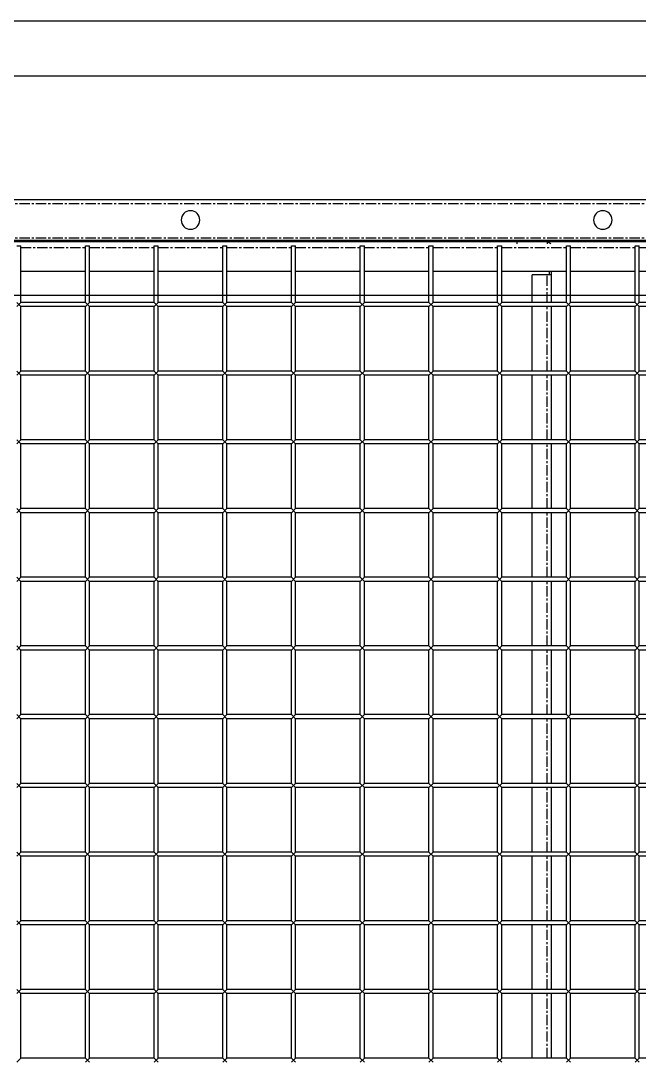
# Model space of a CAD drawing. Header units: millimetres. Extents: x -198529 to 244266, y -64 to 158464.
# Drawn here: x -168032 to -167582, y 109934 to 110690 of the extents above; entities that cross this region are included whole.
import ezdxf

# ---------------------------------------------------------------- set-up
doc = ezdxf.new("R2010")
doc.units = ezdxf.units.MM
doc.linetypes.add('CENTER', pattern=[12, 7.5, -1.5, 1.5, -1.5])
doc.layers.add('0-DCC', color=30, linetype='Continuous')
doc.layers.add('0-DCC-STRUC', color=180, linetype='Continuous')

# ---------------------------------------------------------------- blocks, each defined once
blk = doc.blocks.new('DCC2850x1800(右)')
at = {"color": 0, "linetype": 'Continuous'}
for p, q in [((65614.5, -72678.48), (62966, -72678.48)), ((62966, -72709.38), (65613, -72709.38)), ((63339.5, -72753.48), (63339.5, -72712.38)), ((63342.5, -72712.38), (63339.5, -72712.38)), ((63342.5, -72753.48), (63342.5, -72712.38)), ((63389.5, -72753.48), (63389.5, -72712.38)), ((63392.5, -72712.38), (63389.5, -72712.38)), ((63392.5, -72753.48), (63392.5, -72712.38)), ((63428.5, -72709.38), (63428.5, -72710.88)), ((63439.5, -72753.48), (63439.5, -72712.38)), ((63442.5, -72712.38), (63439.5, -72712.38)), ((63442.5, -72753.48), (63442.5, -72712.38)), ((63489.5, -72753.48), (63489.5, -72712.38)), ((63492.5, -72712.38), (63489.5, -72712.38)), ((63492.5, -72753.48), (63492.5, -72712.38)), ((63539.5, -72753.48), (63539.5, -72712.38)), ((63542.5, -72712.38), (63539.5, -72712.38)), ((63542.5, -72753.48), (63542.5, -72712.38)), ((63589.5, -72753.48), (63589.5, -72712.38)), ((63592.5, -72712.38), (63589.5, -72712.38)), ((63592.5, -72753.48), (63592.5, -72712.38)), ((63639.5, -72753.48), (63639.5, -72712.38)), ((63642.5, -72712.38), (63639.5, -72712.38)), ((63642.5, -72753.48), (63642.5, -72712.38)), ((63689.5, -72753.48), (63689.5, -72712.38)), ((63692.5, -72712.38), (63689.5, -72712.38)), ((63692.5, -72753.48), (63692.5, -72712.38)), ((63739.5, -72753.48), (63739.5, -72712.38)), ((63742.5, -72712.38), (63739.5, -72712.38)), ((63742.5, -72753.48), (63742.5, -72712.38)), ((63789.5, -72753.48), (63789.5, -72712.38)), ((63792.5, -72712.38), (63789.5, -72712.38)), ((63292.5, -72730.88), (63339.5, -72730.88)), ((63342.5, -72730.88), (63389.5, -72730.88)), ((63392.5, -72730.88), (63439.5, -72730.88)), ((63403.5, -72730.88), (63403.5, -72753.48)), ((63403.5, -72733.38), (63417.5, -72733.38)), ((63405, -72730.88), (63405, -72733.38)), ((63417.5, -72753.48), (63417.5, -72733.38)), ((63442.5, -72730.88), (63489.5, -72730.88)), ((63492.5, -72730.88), (63539.5, -72730.88)), ((63542.5, -72730.88), (63589.5, -72730.88)), ((63592.5, -72730.88), (63639.5, -72730.88)), ((63642.5, -72730.88), (63689.5, -72730.88)), ((63692.5, -72730.88), (63739.5, -72730.88)), ((63742.5, -72730.88), (63789.5, -72730.88)), ((63292.5, -72753.48), (63339.5, -72753.48)), ((63292.5, -72756.48), (63339.5, -72756.48)), ((63342.5, -72756.48), (63339.5, -72753.48)), ((63342.5, -72753.48), (63339.5, -72756.48)), ((63339.5, -72803.48), (63339.5, -72756.48)), ((63342.5, -72753.48), (63389.5, -72753.48)), ((63342.5, -72756.48), (63389.5, -72756.48)), ((63342.5, -72803.48), (63342.5, -72756.48)), ((63392.5, -72756.48), (63389.5, -72753.48)), ((63392.5, -72753.48), (63389.5, -72756.48)), ((63389.5, -72803.48), (63389.5, -72756.48)), ((63392.5, -72753.48), (63439.5, -72753.48)), ((63392.5, -72756.48), (63439.5, -72756.48)), ((63392.5, -72803.48), (63392.5, -72756.48)), ((63403.5, -72756.48), (63403.5, -72803.48)), ((63417.5, -72803.48), (63417.5, -72756.48)), ((63442.5, -72756.48), (63439.5, -72753.48)), ((63442.5, -72753.48), (63439.5, -72756.48)), ((63439.5, -72803.48), (63439.5, -72756.48)), ((63442.5, -72753.48), (63489.5, -72753.48)), ((63442.5, -72756.48), (63489.5, -72756.48)), ((63442.5, -72803.48), (63442.5, -72756.48)), ((63492.5, -72756.48), (63489.5, -72753.48)), ((63492.5, -72753.48), (63489.5, -72756.48)), ((63489.5, -72803.48), (63489.5, -72756.48)), ((63492.5, -72753.48), (63539.5, -72753.48)), ((63492.5, -72756.48), (63539.5, -72756.48)), ((63492.5, -72803.48), (63492.5, -72756.48)), ((63542.5, -72756.48), (63539.5, -72753.48)), ((63542.5, -72753.48), (63539.5, -72756.48)), ((63539.5, -72803.48), (63539.5, -72756.48)), ((63542.5, -72753.48), (63589.5, -72753.48)), ((63542.5, -72756.48), (63589.5, -72756.48)), ((63542.5, -72803.48), (63542.5, -72756.48)), ((63592.5, -72756.48), (63589.5, -72753.48)), ((63592.5, -72753.48), (63589.5, -72756.48)), ((63589.5, -72803.48), (63589.5, -72756.48)), ((63592.5, -72753.48), (63639.5, -72753.48)), ((63592.5, -72756.48), (63639.5, -72756.48)), ((63592.5, -72803.48), (63592.5, -72756.48)), ((63642.5, -72756.48), (63639.5, -72753.48)), ((63642.5, -72753.48), (63639.5, -72756.48)), ((63639.5, -72803.48), (63639.5, -72756.48)), ((63642.5, -72753.48), (63689.5, -72753.48)), ((63642.5, -72756.48), (63689.5, -72756.48)), ((63642.5, -72803.48), (63642.5, -72756.48)), ((63692.5, -72756.48), (63689.5, -72753.48)), ((63692.5, -72753.48), (63689.5, -72756.48)), ((63689.5, -72803.48), (63689.5, -72756.48)), ((63692.5, -72753.48), (63739.5, -72753.48)), ((63692.5, -72756.48), (63739.5, -72756.48)), ((63692.5, -72803.48), (63692.5, -72756.48)), ((63742.5, -72756.48), (63739.5, -72753.48)), ((63742.5, -72753.48), (63739.5, -72756.48)), ((63739.5, -72803.48), (63739.5, -72756.48)), ((63742.5, -72753.48), (63789.5, -72753.48)), ((63742.5, -72756.48), (63789.5, -72756.48)), ((63742.5, -72803.48), (63742.5, -72756.48)), ((63792.5, -72756.48), (63789.5, -72753.48)), ((63792.5, -72753.48), (63789.5, -72756.48)), ((63789.5, -72803.48), (63789.5, -72756.48)), ((63292.5, -72803.48), (63339.5, -72803.48)), ((63342.5, -72806.48), (63339.5, -72803.48)), ((63342.5, -72803.48), (63339.5, -72806.48)), ((63342.5, -72803.48), (63389.5, -72803.48)), ((63392.5, -72806.48), (63389.5, -72803.48)), ((63392.5, -72803.48), (63389.5, -72806.48)), ((63392.5, -72803.48), (63439.5, -72803.48)), ((63442.5, -72806.48), (63439.5, -72803.48)), ((63442.5, -72803.48), (63439.5, -72806.48)), ((63442.5, -72803.48), (63489.5, -72803.48)), ((63492.5, -72806.48), (63489.5, -72803.48)), ((63492.5, -72803.48), (63489.5, -72806.48)), ((63492.5, -72803.48), (63539.5, -72803.48)), ((63542.5, -72806.48), (63539.5, -72803.48)), ((63542.5, -72803.48), (63539.5, -72806.48)), ((63542.5, -72803.48), (63589.5, -72803.48)), ((63592.5, -72806.48), (63589.5, -72803.48)), ((63592.5, -72803.48), (63589.5, -72806.48)), ((63592.5, -72803.48), (63639.5, -72803.48)), ((63642.5, -72806.48), (63639.5, -72803.48)), ((63642.5, -72803.48), (63639.5, -72806.48)), ((63642.5, -72803.48), (63689.5, -72803.48)), ((63692.5, -72806.48), (63689.5, -72803.48)), ((63692.5, -72803.48), (63689.5, -72806.48)), ((63692.5, -72803.48), (63739.5, -72803.48)), ((63742.5, -72806.48), (63739.5, -72803.48)), ((63742.5, -72803.48), (63739.5, -72806.48)), ((63742.5, -72803.48), (63789.5, -72803.48)), ((63792.5, -72806.48), (63789.5, -72803.48)), ((63792.5, -72803.48), (63789.5, -72806.48)), ((63292.5, -72806.48), (63339.5, -72806.48)), ((63339.5, -72853.48), (63339.5, -72806.48)), ((63342.5, -72853.48), (63342.5, -72806.48)), ((63342.5, -72806.48), (63389.5, -72806.48)), ((63389.5, -72853.48), (63389.5, -72806.48)), ((63392.5, -72853.48), (63392.5, -72806.48)), ((63392.5, -72806.48), (63439.5, -72806.48)), ((63403.5, -72806.48), (63403.5, -72853.48)), ((63417.5, -72853.48), (63417.5, -72806.48)), ((63439.5, -72853.48), (63439.5, -72806.48)), ((63442.5, -72853.48), (63442.5, -72806.48)), ((63442.5, -72806.48), (63489.5, -72806.48)), ((63489.5, -72853.48), (63489.5, -72806.48)), ((63492.5, -72853.48), (63492.5, -72806.48)), ((63492.5, -72806.48), (63539.5, -72806.48)), ((63539.5, -72853.48), (63539.5, -72806.48)), ((63542.5, -72853.48), (63542.5, -72806.48)), ((63542.5, -72806.48), (63589.5, -72806.48)), ((63589.5, -72853.48), (63589.5, -72806.48)), ((63592.5, -72853.48), (63592.5, -72806.48)), ((63592.5, -72806.48), (63639.5, -72806.48)), ((63639.5, -72853.48), (63639.5, -72806.48)), ((63642.5, -72853.48), (63642.5, -72806.48)), ((63642.5, -72806.48), (63689.5, -72806.48)), ((63689.5, -72853.48), (63689.5, -72806.48)), ((63692.5, -72853.48), (63692.5, -72806.48)), ((63692.5, -72806.48), (63739.5, -72806.48)), ((63739.5, -72853.48), (63739.5, -72806.48)), ((63742.5, -72853.48), (63742.5, -72806.48)), ((63742.5, -72806.48), (63789.5, -72806.48)), ((63789.5, -72853.48), (63789.5, -72806.48)), ((63292.5, -72853.48), (63339.5, -72853.48)), ((63292.5, -72856.48), (63339.5, -72856.48)), ((63342.5, -72856.48), (63339.5, -72853.48)), ((63342.5, -72853.48), (63339.5, -72856.48)), ((63339.5, -72903.48), (63339.5, -72856.48)), ((63342.5, -72853.48), (63389.5, -72853.48)), ((63342.5, -72856.48), (63389.5, -72856.48)), ((63342.5, -72903.48), (63342.5, -72856.48)), ((63392.5, -72856.48), (63389.5, -72853.48)), ((63392.5, -72853.48), (63389.5, -72856.48)), ((63389.5, -72903.48), (63389.5, -72856.48)), ((63392.5, -72853.48), (63439.5, -72853.48)), ((63392.5, -72856.48), (63439.5, -72856.48)), ((63392.5, -72903.48), (63392.5, -72856.48)), ((63403.5, -72856.48), (63403.5, -72903.48)), ((63417.5, -72903.48), (63417.5, -72856.48)), ((63442.5, -72856.48), (63439.5, -72853.48)), ((63442.5, -72853.48), (63439.5, -72856.48)), ((63439.5, -72903.48), (63439.5, -72856.48)), ((63442.5, -72853.48), (63489.5, -72853.48)), ((63442.5, -72903.48), (63442.5, -72856.48)), ((63442.5, -72856.48), (63489.5, -72856.48)), ((63492.5, -72856.48), (63489.5, -72853.48)), ((63492.5, -72853.48), (63489.5, -72856.48)), ((63489.5, -72903.48), (63489.5, -72856.48)), ((63492.5, -72853.48), (63539.5, -72853.48)), ((63492.5, -72903.48), (63492.5, -72856.48)), ((63492.5, -72856.48), (63539.5, -72856.48)), ((63542.5, -72856.48), (63539.5, -72853.48)), ((63542.5, -72853.48), (63539.5, -72856.48)), ((63539.5, -72903.48), (63539.5, -72856.48)), ((63542.5, -72853.48), (63589.5, -72853.48)), ((63542.5, -72903.48), (63542.5, -72856.48)), ((63542.5, -72856.48), (63589.5, -72856.48)), ((63592.5, -72856.48), (63589.5, -72853.48)), ((63592.5, -72853.48), (63589.5, -72856.48)), ((63589.5, -72903.48), (63589.5, -72856.48)), ((63592.5, -72853.48), (63639.5, -72853.48)), ((63592.5, -72903.48), (63592.5, -72856.48)), ((63592.5, -72856.48), (63639.5, -72856.48)), ((63642.5, -72856.48), (63639.5, -72853.48)), ((63642.5, -72853.48), (63639.5, -72856.48)), ((63639.5, -72903.48), (63639.5, -72856.48)), ((63642.5, -72853.48), (63689.5, -72853.48)), ((63642.5, -72903.48), (63642.5, -72856.48)), ((63642.5, -72856.48), (63689.5, -72856.48)), ((63692.5, -72856.48), (63689.5, -72853.48)), ((63692.5, -72853.48), (63689.5, -72856.48)), ((63689.5, -72903.48), (63689.5, -72856.48)), ((63692.5, -72853.48), (63739.5, -72853.48)), ((63692.5, -72903.48), (63692.5, -72856.48)), ((63692.5, -72856.48), (63739.5, -72856.48)), ((63742.5, -72856.48), (63739.5, -72853.48)), ((63742.5, -72853.48), (63739.5, -72856.48)), ((63739.5, -72903.48), (63739.5, -72856.48)), ((63742.5, -72853.48), (63789.5, -72853.48)), ((63742.5, -72903.48), (63742.5, -72856.48)), ((63742.5, -72856.48), (63789.5, -72856.48)), ((63792.5, -72856.48), (63789.5, -72853.48)), ((63792.5, -72853.48), (63789.5, -72856.48)), ((63789.5, -72903.48), (63789.5, -72856.48)), ((63292.5, -72903.48), (63339.5, -72903.48)), ((63342.5, -72906.48), (63339.5, -72903.48)), ((63342.5, -72903.48), (63339.5, -72906.48)), ((63342.5, -72903.48), (63389.5, -72903.48)), ((63392.5, -72906.48), (63389.5, -72903.48)), ((63392.5, -72903.48), (63389.5, -72906.48)), ((63392.5, -72903.48), (63439.5, -72903.48)), ((63442.5, -72906.48), (63439.5, -72903.48)), ((63442.5, -72903.48), (63439.5, -72906.48)), ((63442.5, -72903.48), (63489.5, -72903.48)), ((63492.5, -72906.48), (63489.5, -72903.48)), ((63492.5, -72903.48), (63489.5, -72906.48)), ((63492.5, -72903.48), (63539.5, -72903.48)), ((63542.5, -72906.48), (63539.5, -72903.48)), ((63542.5, -72903.48), (63539.5, -72906.48)), ((63542.5, -72903.48), (63589.5, -72903.48)), ((63592.5, -72906.48), (63589.5, -72903.48)), ((63592.5, -72903.48), (63589.5, -72906.48)), ((63592.5, -72903.48), (63639.5, -72903.48)), ((63642.5, -72906.48), (63639.5, -72903.48)), ((63642.5, -72903.48), (63639.5, -72906.48)), ((63642.5, -72903.48), (63689.5, -72903.48)), ((63692.5, -72906.48), (63689.5, -72903.48)), ((63692.5, -72903.48), (63689.5, -72906.48)), ((63692.5, -72903.48), (63739.5, -72903.48)), ((63742.5, -72906.48), (63739.5, -72903.48)), ((63742.5, -72903.48), (63739.5, -72906.48)), ((63742.5, -72903.48), (63789.5, -72903.48)), ((63792.5, -72906.48), (63789.5, -72903.48)), ((63792.5, -72903.48), (63789.5, -72906.48)), ((63292.5, -72906.48), (63339.5, -72906.48)), ((63339.5, -72953.48), (63339.5, -72906.48)), ((63342.5, -72906.48), (63389.5, -72906.48)), ((63342.5, -72953.48), (63342.5, -72906.48)), ((63389.5, -72953.48), (63389.5, -72906.48)), ((63392.5, -72906.48), (63439.5, -72906.48)), ((63392.5, -72953.48), (63392.5, -72906.48)), ((63403.5, -72906.48), (63403.5, -72953.48)), ((63417.5, -72953.48), (63417.5, -72906.48)), ((63439.5, -72953.48), (63439.5, -72906.48)), ((63442.5, -72906.48), (63489.5, -72906.48)), ((63442.5, -72953.48), (63442.5, -72906.48)), ((63489.5, -72953.48), (63489.5, -72906.48)), ((63492.5, -72906.48), (63539.5, -72906.48)), ((63492.5, -72953.48), (63492.5, -72906.48)), ((63539.5, -72953.48), (63539.5, -72906.48)), ((63542.5, -72906.48), (63589.5, -72906.48)), ((63542.5, -72953.48), (63542.5, -72906.48)), ((63589.5, -72953.48), (63589.5, -72906.48)), ((63592.5, -72953.48), (63592.5, -72906.48)), ((63592.5, -72906.48), (63639.5, -72906.48)), ((63639.5, -72953.48), (63639.5, -72906.48)), ((63642.5, -72953.48), (63642.5, -72906.48)), ((63642.5, -72906.48), (63689.5, -72906.48)), ((63689.5, -72953.48), (63689.5, -72906.48)), ((63692.5, -72953.48), (63692.5, -72906.48)), ((63692.5, -72906.48), (63739.5, -72906.48)), ((63739.5, -72953.48), (63739.5, -72906.48)), ((63742.5, -72953.48), (63742.5, -72906.48)), ((63742.5, -72906.48), (63789.5, -72906.48)), ((63789.5, -72953.48), (63789.5, -72906.48)), ((63292.5, -72953.48), (63339.5, -72953.48)), ((63292.5, -72956.48), (63339.5, -72956.48)), ((63342.5, -72956.48), (63339.5, -72953.48)), ((63342.5, -72953.48), (63339.5, -72956.48)), ((63339.5, -73003.48), (63339.5, -72956.48)), ((63342.5, -72953.48), (63389.5, -72953.48)), ((63342.5, -72956.48), (63389.5, -72956.48)), ((63342.5, -73003.48), (63342.5, -72956.48)), ((63392.5, -72956.48), (63389.5, -72953.48)), ((63392.5, -72953.48), (63389.5, -72956.48)), ((63389.5, -73003.48), (63389.5, -72956.48)), ((63392.5, -72953.48), (63439.5, -72953.48)), ((63392.5, -72956.48), (63439.5, -72956.48)), ((63392.5, -73003.48), (63392.5, -72956.48)), ((63403.5, -72956.48), (63403.5, -73003.48)), ((63417.5, -73003.48), (63417.5, -72956.48)), ((63442.5, -72956.48), (63439.5, -72953.48)), ((63442.5, -72953.48), (63439.5, -72956.48)), ((63439.5, -73003.48), (63439.5, -72956.48)), ((63442.5, -72953.48), (63489.5, -72953.48)), ((63442.5, -72956.48), (63489.5, -72956.48)), ((63442.5, -73003.48), (63442.5, -72956.48)), ((63492.5, -72956.48), (63489.5, -72953.48)), ((63492.5, -72953.48), (63489.5, -72956.48)), ((63489.5, -73003.48), (63489.5, -72956.48)), ((63492.5, -72953.48), (63539.5, -72953.48)), ((63492.5, -72956.48), (63539.5, -72956.48)), ((63492.5, -73003.48), (63492.5, -72956.48)), ((63542.5, -72956.48), (63539.5, -72953.48)), ((63542.5, -72953.48), (63539.5, -72956.48)), ((63539.5, -73003.48), (63539.5, -72956.48)), ((63542.5, -72953.48), (63589.5, -72953.48)), ((63542.5, -72956.48), (63589.5, -72956.48)), ((63542.5, -73003.48), (63542.5, -72956.48)), ((63592.5, -72956.48), (63589.5, -72953.48)), ((63592.5, -72953.48), (63589.5, -72956.48)), ((63589.5, -73003.48), (63589.5, -72956.48)), ((63592.5, -72953.48), (63639.5, -72953.48)), ((63592.5, -73003.48), (63592.5, -72956.48)), ((63592.5, -72956.48), (63639.5, -72956.48)), ((63642.5, -72956.48), (63639.5, -72953.48)), ((63642.5, -72953.48), (63639.5, -72956.48)), ((63639.5, -73003.48), (63639.5, -72956.48)), ((63642.5, -72953.48), (63689.5, -72953.48)), ((63642.5, -73003.48), (63642.5, -72956.48)), ((63642.5, -72956.48), (63689.5, -72956.48)), ((63692.5, -72956.48), (63689.5, -72953.48)), ((63692.5, -72953.48), (63689.5, -72956.48)), ((63689.5, -73003.48), (63689.5, -72956.48)), ((63692.5, -72953.48), (63739.5, -72953.48)), ((63692.5, -73003.48), (63692.5, -72956.48)), ((63692.5, -72956.48), (63739.5, -72956.48)), ((63742.5, -72956.48), (63739.5, -72953.48)), ((63742.5, -72953.48), (63739.5, -72956.48)), ((63739.5, -73003.48), (63739.5, -72956.48)), ((63742.5, -72953.48), (63789.5, -72953.48)), ((63742.5, -73003.48), (63742.5, -72956.48)), ((63742.5, -72956.48), (63789.5, -72956.48)), ((63792.5, -72956.48), (63789.5, -72953.48)), ((63792.5, -72953.48), (63789.5, -72956.48)), ((63789.5, -73003.48), (63789.5, -72956.48)), ((63292.5, -73003.48), (63339.5, -73003.48)), ((63292.5, -73006.48), (63339.5, -73006.48)), ((63342.5, -73006.48), (63339.5, -73003.48)), ((63342.5, -73003.48), (63339.5, -73006.48)), ((63339.5, -73053.48), (63339.5, -73006.48)), ((63342.5, -73003.48), (63389.5, -73003.48)), ((63342.5, -73006.48), (63389.5, -73006.48)), ((63342.5, -73053.48), (63342.5, -73006.48)), ((63392.5, -73006.48), (63389.5, -73003.48)), ((63392.5, -73003.48), (63389.5, -73006.48)), ((63389.5, -73053.48), (63389.5, -73006.48)), ((63392.5, -73003.48), (63439.5, -73003.48)), ((63392.5, -73006.48), (63439.5, -73006.48)), ((63392.5, -73053.48), (63392.5, -73006.48)), ((63403.5, -73006.48), (63403.5, -73053.48)), ((63417.5, -73053.48), (63417.5, -73006.48)), ((63442.5, -73006.48), (63439.5, -73003.48)), ((63442.5, -73003.48), (63439.5, -73006.48)), ((63439.5, -73053.48), (63439.5, -73006.48)), ((63442.5, -73003.48), (63489.5, -73003.48)), ((63442.5, -73006.48), (63489.5, -73006.48)), ((63442.5, -73053.48), (63442.5, -73006.48)), ((63492.5, -73006.48), (63489.5, -73003.48)), ((63492.5, -73003.48), (63489.5, -73006.48)), ((63489.5, -73053.48), (63489.5, -73006.48)), ((63492.5, -73003.48), (63539.5, -73003.48)), ((63492.5, -73006.48), (63539.5, -73006.48)), ((63492.5, -73053.48), (63492.5, -73006.48)), ((63542.5, -73006.48), (63539.5, -73003.48)), ((63542.5, -73003.48), (63539.5, -73006.48)), ((63539.5, -73053.48), (63539.5, -73006.48)), ((63542.5, -73003.48), (63589.5, -73003.48)), ((63542.5, -73006.48), (63589.5, -73006.48)), ((63542.5, -73053.48), (63542.5, -73006.48)), ((63592.5, -73006.48), (63589.5, -73003.48)), ((63592.5, -73003.48), (63589.5, -73006.48)), ((63589.5, -73053.48), (63589.5, -73006.48)), ((63592.5, -73003.48), (63639.5, -73003.48)), ((63592.5, -73053.48), (63592.5, -73006.48)), ((63592.5, -73006.48), (63639.5, -73006.48)), ((63642.5, -73006.48), (63639.5, -73003.48)), ((63642.5, -73003.48), (63639.5, -73006.48)), ((63639.5, -73053.48), (63639.5, -73006.48)), ((63642.5, -73003.48), (63689.5, -73003.48)), ((63642.5, -73053.48), (63642.5, -73006.48)), ((63642.5, -73006.48), (63689.5, -73006.48)), ((63692.5, -73006.48), (63689.5, -73003.48)), ((63692.5, -73003.48), (63689.5, -73006.48)), ((63689.5, -73053.48), (63689.5, -73006.48)), ((63692.5, -73003.48), (63739.5, -73003.48)), ((63692.5, -73053.48), (63692.5, -73006.48)), ((63692.5, -73006.48), (63739.5, -73006.48)), ((63742.5, -73006.48), (63739.5, -73003.48)), ((63742.5, -73003.48), (63739.5, -73006.48)), ((63739.5, -73053.48), (63739.5, -73006.48)), ((63742.5, -73003.48), (63789.5, -73003.48)), ((63742.5, -73053.48), (63742.5, -73006.48)), ((63742.5, -73006.48), (63789.5, -73006.48)), ((63792.5, -73006.48), (63789.5, -73003.48)), ((63792.5, -73003.48), (63789.5, -73006.48)), ((63789.5, -73053.48), (63789.5, -73006.48)), ((63292.5, -73053.48), (63339.5, -73053.48)), ((63342.5, -73056.48), (63339.5, -73053.48)), ((63342.5, -73053.48), (63339.5, -73056.48)), ((63342.5, -73053.48), (63389.5, -73053.48)), ((63392.5, -73056.48), (63389.5, -73053.48)), ((63392.5, -73053.48), (63389.5, -73056.48)), ((63392.5, -73053.48), (63439.5, -73053.48)), ((63442.5, -73056.48), (63439.5, -73053.48)), ((63442.5, -73053.48), (63439.5, -73056.48)), ((63442.5, -73053.48), (63489.5, -73053.48)), ((63492.5, -73056.48), (63489.5, -73053.48)), ((63492.5, -73053.48), (63489.5, -73056.48)), ((63492.5, -73053.48), (63539.5, -73053.48)), ((63542.5, -73056.48), (63539.5, -73053.48)), ((63542.5, -73053.48), (63539.5, -73056.48)), ((63542.5, -73053.48), (63589.5, -73053.48)), ((63592.5, -73056.48), (63589.5, -73053.48)), ((63592.5, -73053.48), (63589.5, -73056.48)), ((63592.5, -73053.48), (63639.5, -73053.48)), ((63642.5, -73056.48), (63639.5, -73053.48)), ((63642.5, -73053.48), (63639.5, -73056.48)), ((63642.5, -73053.48), (63689.5, -73053.48)), ((63692.5, -73056.48), (63689.5, -73053.48)), ((63692.5, -73053.48), (63689.5, -73056.48)), ((63692.5, -73053.48), (63739.5, -73053.48)), ((63742.5, -73056.48), (63739.5, -73053.48)), ((63742.5, -73053.48), (63739.5, -73056.48)), ((63742.5, -73053.48), (63789.5, -73053.48)), ((63792.5, -73056.48), (63789.5, -73053.48)), ((63792.5, -73053.48), (63789.5, -73056.48)), ((63292.5, -73056.48), (63339.5, -73056.48)), ((63339.5, -73103.48), (63339.5, -73056.48)), ((63342.5, -73056.48), (63389.5, -73056.48)), ((63342.5, -73103.48), (63342.5, -73056.48)), ((63389.5, -73103.48), (63389.5, -73056.48)), ((63392.5, -73056.48), (63439.5, -73056.48)), ((63392.5, -73103.48), (63392.5, -73056.48)), ((63403.5, -73056.48), (63403.5, -73103.48)), ((63417.5, -73103.48), (63417.5, -73056.48)), ((63439.5, -73103.48), (63439.5, -73056.48)), ((63442.5, -73056.48), (63489.5, -73056.48)), ((63442.5, -73103.48), (63442.5, -73056.48)), ((63489.5, -73103.48), (63489.5, -73056.48)), ((63492.5, -73056.48), (63539.5, -73056.48)), ((63492.5, -73103.48), (63492.5, -73056.48)), ((63539.5, -73103.48), (63539.5, -73056.48)), ((63542.5, -73056.48), (63589.5, -73056.48)), ((63542.5, -73103.48), (63542.5, -73056.48)), ((63589.5, -73103.48), (63589.5, -73056.48)), ((63592.5, -73056.48), (63639.5, -73056.48)), ((63592.5, -73103.48), (63592.5, -73056.48)), ((63639.5, -73103.48), (63639.5, -73056.48)), ((63642.5, -73056.48), (63689.5, -73056.48)), ((63642.5, -73103.48), (63642.5, -73056.48)), ((63689.5, -73103.48), (63689.5, -73056.48)), ((63692.5, -73056.48), (63739.5, -73056.48)), ((63692.5, -73103.48), (63692.5, -73056.48)), ((63739.5, -73103.48), (63739.5, -73056.48)), ((63742.5, -73103.48), (63742.5, -73056.48)), ((63742.5, -73056.48), (63789.5, -73056.48)), ((63789.5, -73103.48), (63789.5, -73056.48)), ((63292.5, -73103.48), (63339.5, -73103.48)), ((63292.5, -73106.48), (63339.5, -73106.48)), ((63342.5, -73106.48), (63339.5, -73103.48)), ((63342.5, -73103.48), (63339.5, -73106.48)), ((63339.5, -73153.48), (63339.5, -73106.48)), ((63342.5, -73103.48), (63389.5, -73103.48)), ((63342.5, -73106.48), (63389.5, -73106.48)), ((63342.5, -73153.48), (63342.5, -73106.48)), ((63392.5, -73106.48), (63389.5, -73103.48)), ((63392.5, -73103.48), (63389.5, -73106.48)), ((63389.5, -73153.48), (63389.5, -73106.48)), ((63392.5, -73103.48), (63439.5, -73103.48)), ((63392.5, -73106.48), (63439.5, -73106.48)), ((63392.5, -73153.48), (63392.5, -73106.48)), ((63403.5, -73106.48), (63403.5, -73153.48)), ((63417.5, -73153.48), (63417.5, -73106.48)), ((63442.5, -73106.48), (63439.5, -73103.48)), ((63442.5, -73103.48), (63439.5, -73106.48)), ((63439.5, -73153.48), (63439.5, -73106.48)), ((63442.5, -73103.48), (63489.5, -73103.48)), ((63442.5, -73106.48), (63489.5, -73106.48)), ((63442.5, -73153.48), (63442.5, -73106.48)), ((63492.5, -73106.48), (63489.5, -73103.48)), ((63492.5, -73103.48), (63489.5, -73106.48)), ((63489.5, -73153.48), (63489.5, -73106.48)), ((63492.5, -73103.48), (63539.5, -73103.48)), ((63492.5, -73106.48), (63539.5, -73106.48)), ((63492.5, -73153.48), (63492.5, -73106.48)), ((63542.5, -73106.48), (63539.5, -73103.48)), ((63542.5, -73103.48), (63539.5, -73106.48)), ((63539.5, -73153.48), (63539.5, -73106.48)), ((63542.5, -73103.48), (63589.5, -73103.48)), ((63542.5, -73106.48), (63589.5, -73106.48)), ((63542.5, -73153.48), (63542.5, -73106.48)), ((63592.5, -73106.48), (63589.5, -73103.48)), ((63592.5, -73103.48), (63589.5, -73106.48)), ((63589.5, -73153.48), (63589.5, -73106.48)), ((63592.5, -73103.48), (63639.5, -73103.48)), ((63592.5, -73106.48), (63639.5, -73106.48)), ((63592.5, -73153.48), (63592.5, -73106.48)), ((63642.5, -73106.48), (63639.5, -73103.48)), ((63642.5, -73103.48), (63639.5, -73106.48)), ((63639.5, -73153.48), (63639.5, -73106.48)), ((63642.5, -73103.48), (63689.5, -73103.48)), ((63642.5, -73106.48), (63689.5, -73106.48)), ((63642.5, -73153.48), (63642.5, -73106.48)), ((63692.5, -73106.48), (63689.5, -73103.48)), ((63692.5, -73103.48), (63689.5, -73106.48)), ((63689.5, -73153.48), (63689.5, -73106.48)), ((63692.5, -73103.48), (63739.5, -73103.48)), ((63692.5, -73106.48), (63739.5, -73106.48)), ((63692.5, -73153.48), (63692.5, -73106.48)), ((63742.5, -73106.48), (63739.5, -73103.48)), ((63742.5, -73103.48), (63739.5, -73106.48)), ((63739.5, -73153.48), (63739.5, -73106.48)), ((63742.5, -73103.48), (63789.5, -73103.48)), ((63742.5, -73153.48), (63742.5, -73106.48)), ((63742.5, -73106.48), (63789.5, -73106.48)), ((63792.5, -73106.48), (63789.5, -73103.48)), ((63792.5, -73103.48), (63789.5, -73106.48)), ((63789.5, -73153.48), (63789.5, -73106.48)), ((63292.5, -73153.48), (63339.5, -73153.48)), ((63342.5, -73156.48), (63339.5, -73153.48)), ((63342.5, -73153.48), (63339.5, -73156.48)), ((63342.5, -73153.48), (63389.5, -73153.48)), ((63392.5, -73156.48), (63389.5, -73153.48)), ((63392.5, -73153.48), (63389.5, -73156.48)), ((63392.5, -73153.48), (63439.5, -73153.48)), ((63442.5, -73156.48), (63439.5, -73153.48)), ((63442.5, -73153.48), (63439.5, -73156.48)), ((63442.5, -73153.48), (63489.5, -73153.48)), ((63492.5, -73156.48), (63489.5, -73153.48)), ((63492.5, -73153.48), (63489.5, -73156.48)), ((63492.5, -73153.48), (63539.5, -73153.48)), ((63542.5, -73156.48), (63539.5, -73153.48)), ((63542.5, -73153.48), (63539.5, -73156.48)), ((63542.5, -73153.48), (63589.5, -73153.48)), ((63592.5, -73156.48), (63589.5, -73153.48)), ((63592.5, -73153.48), (63589.5, -73156.48)), ((63592.5, -73153.48), (63639.5, -73153.48)), ((63642.5, -73156.48), (63639.5, -73153.48)), ((63642.5, -73153.48), (63639.5, -73156.48)), ((63642.5, -73153.48), (63689.5, -73153.48)), ((63692.5, -73156.48), (63689.5, -73153.48)), ((63692.5, -73153.48), (63689.5, -73156.48)), ((63692.5, -73153.48), (63739.5, -73153.48)), ((63742.5, -73156.48), (63739.5, -73153.48)), ((63742.5, -73153.48), (63739.5, -73156.48)), ((63742.5, -73153.48), (63789.5, -73153.48)), ((63792.5, -73156.48), (63789.5, -73153.48)), ((63792.5, -73153.48), (63789.5, -73156.48)), ((63292.5, -73156.48), (63339.5, -73156.48)), ((63339.5, -73203.48), (63339.5, -73156.48)), ((63342.5, -73156.48), (63389.5, -73156.48)), ((63342.5, -73203.48), (63342.5, -73156.48)), ((63389.5, -73203.48), (63389.5, -73156.48)), ((63392.5, -73156.48), (63439.5, -73156.48)), ((63392.5, -73203.48), (63392.5, -73156.48)), ((63403.5, -73156.48), (63403.5, -73203.48)), ((63417.5, -73203.48), (63417.5, -73156.48)), ((63439.5, -73203.48), (63439.5, -73156.48)), ((63442.5, -73156.48), (63489.5, -73156.48)), ((63442.5, -73203.48), (63442.5, -73156.48)), ((63489.5, -73203.48), (63489.5, -73156.48)), ((63492.5, -73156.48), (63539.5, -73156.48)), ((63492.5, -73203.48), (63492.5, -73156.48)), ((63539.5, -73203.48), (63539.5, -73156.48)), ((63542.5, -73156.48), (63589.5, -73156.48)), ((63542.5, -73203.48), (63542.5, -73156.48)), ((63589.5, -73203.48), (63589.5, -73156.48)), ((63592.5, -73156.48), (63639.5, -73156.48)), ((63592.5, -73203.48), (63592.5, -73156.48)), ((63639.5, -73203.48), (63639.5, -73156.48)), ((63642.5, -73156.48), (63689.5, -73156.48)), ((63642.5, -73203.48), (63642.5, -73156.48)), ((63689.5, -73203.48), (63689.5, -73156.48)), ((63692.5, -73156.48), (63739.5, -73156.48)), ((63692.5, -73203.48), (63692.5, -73156.48)), ((63739.5, -73203.48), (63739.5, -73156.48)), ((63742.5, -73203.48), (63742.5, -73156.48)), ((63742.5, -73156.48), (63789.5, -73156.48)), ((63789.5, -73203.48), (63789.5, -73156.48)), ((63292.5, -73203.48), (63339.5, -73203.48)), ((63292.5, -73206.48), (63339.5, -73206.48)), ((63342.5, -73206.48), (63339.5, -73203.48)), ((63342.5, -73203.48), (63339.5, -73206.48)), ((63339.5, -73253.48), (63339.5, -73206.48)), ((63342.5, -73203.48), (63389.5, -73203.48)), ((63342.5, -73206.48), (63389.5, -73206.48)), ((63342.5, -73253.48), (63342.5, -73206.48)), ((63392.5, -73206.48), (63389.5, -73203.48)), ((63392.5, -73203.48), (63389.5, -73206.48)), ((63389.5, -73253.48), (63389.5, -73206.48)), ((63392.5, -73203.48), (63439.5, -73203.48)), ((63392.5, -73206.48), (63439.5, -73206.48)), ((63392.5, -73253.48), (63392.5, -73206.48)), ((63403.5, -73206.48), (63403.5, -73253.48)), ((63417.5, -73253.48), (63417.5, -73206.48)), ((63442.5, -73206.48), (63439.5, -73203.48)), ((63442.5, -73203.48), (63439.5, -73206.48)), ((63439.5, -73253.48), (63439.5, -73206.48)), ((63442.5, -73203.48), (63489.5, -73203.48)), ((63442.5, -73206.48), (63489.5, -73206.48)), ((63442.5, -73253.48), (63442.5, -73206.48)), ((63492.5, -73206.48), (63489.5, -73203.48)), ((63492.5, -73203.48), (63489.5, -73206.48)), ((63489.5, -73253.48), (63489.5, -73206.48)), ((63492.5, -73203.48), (63539.5, -73203.48)), ((63492.5, -73206.48), (63539.5, -73206.48)), ((63492.5, -73253.48), (63492.5, -73206.48)), ((63542.5, -73206.48), (63539.5, -73203.48)), ((63542.5, -73203.48), (63539.5, -73206.48)), ((63539.5, -73253.48), (63539.5, -73206.48)), ((63542.5, -73203.48), (63589.5, -73203.48)), ((63542.5, -73206.48), (63589.5, -73206.48)), ((63542.5, -73253.48), (63542.5, -73206.48)), ((63592.5, -73206.48), (63589.5, -73203.48)), ((63592.5, -73203.48), (63589.5, -73206.48)), ((63589.5, -73253.48), (63589.5, -73206.48)), ((63592.5, -73203.48), (63639.5, -73203.48)), ((63592.5, -73206.48), (63639.5, -73206.48)), ((63592.5, -73253.48), (63592.5, -73206.48)), ((63642.5, -73206.48), (63639.5, -73203.48)), ((63642.5, -73203.48), (63639.5, -73206.48)), ((63639.5, -73253.48), (63639.5, -73206.48)), ((63642.5, -73203.48), (63689.5, -73203.48)), ((63642.5, -73206.48), (63689.5, -73206.48)), ((63642.5, -73253.48), (63642.5, -73206.48)), ((63692.5, -73206.48), (63689.5, -73203.48)), ((63692.5, -73203.48), (63689.5, -73206.48)), ((63689.5, -73253.48), (63689.5, -73206.48)), ((63692.5, -73203.48), (63739.5, -73203.48)), ((63692.5, -73206.48), (63739.5, -73206.48)), ((63692.5, -73253.48), (63692.5, -73206.48)), ((63742.5, -73206.48), (63739.5, -73203.48)), ((63742.5, -73203.48), (63739.5, -73206.48)), ((63739.5, -73253.48), (63739.5, -73206.48)), ((63742.5, -73203.48), (63789.5, -73203.48)), ((63742.5, -73206.48), (63789.5, -73206.48)), ((63742.5, -73253.48), (63742.5, -73206.48)), ((63792.5, -73206.48), (63789.5, -73203.48)), ((63792.5, -73203.48), (63789.5, -73206.48)), ((63789.5, -73253.48), (63789.5, -73206.48)), ((63292.5, -73253.48), (63339.5, -73253.48)), ((63292.5, -73256.48), (63339.5, -73256.48)), ((63342.5, -73256.48), (63339.5, -73253.48)), ((63342.5, -73253.48), (63339.5, -73256.48)), ((63339.5, -73303.48), (63339.5, -73256.48)), ((63342.5, -73253.48), (63389.5, -73253.48)), ((63342.5, -73256.48), (63389.5, -73256.48)), ((63342.5, -73303.48), (63342.5, -73256.48)), ((63392.5, -73256.48), (63389.5, -73253.48)), ((63392.5, -73253.48), (63389.5, -73256.48)), ((63389.5, -73303.48), (63389.5, -73256.48)), ((63392.5, -73253.48), (63439.5, -73253.48)), ((63392.5, -73256.48), (63439.5, -73256.48)), ((63392.5, -73303.48), (63392.5, -73256.48)), ((63403.5, -73256.48), (63403.5, -73303.48)), ((63417.5, -73303.48), (63417.5, -73256.48)), ((63442.5, -73256.48), (63439.5, -73253.48)), ((63442.5, -73253.48), (63439.5, -73256.48)), ((63439.5, -73303.48), (63439.5, -73256.48)), ((63442.5, -73253.48), (63489.5, -73253.48)), ((63442.5, -73256.48), (63489.5, -73256.48)), ((63442.5, -73303.48), (63442.5, -73256.48)), ((63492.5, -73256.48), (63489.5, -73253.48)), ((63492.5, -73253.48), (63489.5, -73256.48)), ((63489.5, -73303.48), (63489.5, -73256.48)), ((63492.5, -73253.48), (63539.5, -73253.48)), ((63492.5, -73256.48), (63539.5, -73256.48)), ((63492.5, -73303.48), (63492.5, -73256.48)), ((63542.5, -73256.48), (63539.5, -73253.48)), ((63542.5, -73253.48), (63539.5, -73256.48)), ((63539.5, -73303.48), (63539.5, -73256.48)), ((63542.5, -73253.48), (63589.5, -73253.48)), ((63542.5, -73256.48), (63589.5, -73256.48)), ((63542.5, -73303.48), (63542.5, -73256.48)), ((63592.5, -73256.48), (63589.5, -73253.48)), ((63592.5, -73253.48), (63589.5, -73256.48)), ((63589.5, -73303.48), (63589.5, -73256.48)), ((63592.5, -73253.48), (63639.5, -73253.48)), ((63592.5, -73256.48), (63639.5, -73256.48)), ((63592.5, -73303.48), (63592.5, -73256.48)), ((63642.5, -73256.48), (63639.5, -73253.48)), ((63642.5, -73253.48), (63639.5, -73256.48)), ((63639.5, -73303.48), (63639.5, -73256.48)), ((63642.5, -73253.48), (63689.5, -73253.48)), ((63642.5, -73256.48), (63689.5, -73256.48)), ((63642.5, -73303.48), (63642.5, -73256.48)), ((63692.5, -73256.48), (63689.5, -73253.48)), ((63692.5, -73253.48), (63689.5, -73256.48)), ((63689.5, -73303.48), (63689.5, -73256.48)), ((63692.5, -73253.48), (63739.5, -73253.48)), ((63692.5, -73256.48), (63739.5, -73256.48)), ((63692.5, -73303.48), (63692.5, -73256.48)), ((63742.5, -73256.48), (63739.5, -73253.48)), ((63742.5, -73253.48), (63739.5, -73256.48)), ((63739.5, -73303.48), (63739.5, -73256.48)), ((63742.5, -73253.48), (63789.5, -73253.48)), ((63742.5, -73256.48), (63789.5, -73256.48)), ((63742.5, -73303.48), (63742.5, -73256.48)), ((63792.5, -73256.48), (63789.5, -73253.48)), ((63792.5, -73253.48), (63789.5, -73256.48)), ((63789.5, -73303.48), (63789.5, -73256.48)), ((63292.5, -73303.48), (63339.5, -73303.48)), ((63342.5, -73306.48), (63339.5, -73303.48)), ((63342.5, -73303.48), (63339.5, -73306.48)), ((63342.5, -73303.48), (63389.5, -73303.48)), ((63392.5, -73306.48), (63389.5, -73303.48)), ((63392.5, -73303.48), (63389.5, -73306.48)), ((63392.5, -73303.48), (63439.5, -73303.48)), ((63442.5, -73306.48), (63439.5, -73303.48)), ((63442.5, -73303.48), (63439.5, -73306.48)), ((63442.5, -73303.48), (63489.5, -73303.48)), ((63492.5, -73306.48), (63489.5, -73303.48)), ((63492.5, -73303.48), (63489.5, -73306.48)), ((63492.5, -73303.48), (63539.5, -73303.48)), ((63542.5, -73306.48), (63539.5, -73303.48)), ((63542.5, -73303.48), (63539.5, -73306.48)), ((63542.5, -73303.48), (63589.5, -73303.48)), ((63592.5, -73306.48), (63589.5, -73303.48)), ((63592.5, -73303.48), (63589.5, -73306.48)), ((63592.5, -73303.48), (63639.5, -73303.48)), ((63642.5, -73306.48), (63639.5, -73303.48)), ((63642.5, -73303.48), (63639.5, -73306.48)), ((63642.5, -73303.48), (63689.5, -73303.48)), ((63692.5, -73306.48), (63689.5, -73303.48)), ((63692.5, -73303.48), (63689.5, -73306.48)), ((63692.5, -73303.48), (63739.5, -73303.48)), ((63742.5, -73306.48), (63739.5, -73303.48)), ((63742.5, -73303.48), (63739.5, -73306.48)), ((63742.5, -73303.48), (63789.5, -73303.48)), ((63792.5, -73306.48), (63789.5, -73303.48))]:
    blk.add_line(p, q, dxfattribs=at)
at = {"color": 0, "linetype": 'CENTER'}
for p, q in [((65614.5, -72681.48), (62966, -72681.48)), ((65614.5, -72706.38), (62966, -72706.38)), ((63339.5, -72713.38), (63292.5, -72713.38)), ((63389.5, -72713.38), (63342.5, -72713.38)), ((63439.5, -72713.38), (63392.5, -72713.38)), ((63406.5, -72709.38), (63406.5, -72710.88)), ((63489.5, -72713.38), (63442.5, -72713.38)), ((63539.5, -72713.38), (63492.5, -72713.38)), ((63589.5, -72713.38), (63542.5, -72713.38)), ((63639.5, -72713.38), (63592.5, -72713.38)), ((63689.5, -72713.38), (63642.5, -72713.38)), ((63739.5, -72713.38), (63692.5, -72713.38)), ((63789.5, -72713.38), (63742.5, -72713.38)), ((63406.5, -72753.48), (63406.5, -72733.38)), ((63406.5, -72803.48), (63406.5, -72756.48)), ((63406.5, -72853.48), (63406.5, -72806.48)), ((63406.5, -72903.48), (63406.5, -72856.48)), ((63406.5, -72953.48), (63406.5, -72906.48)), ((63406.5, -73003.48), (63406.5, -72956.48)), ((63406.5, -73053.48), (63406.5, -73006.48)), ((63406.5, -73103.48), (63406.5, -73056.48)), ((63406.5, -73153.48), (63406.5, -73106.48)), ((63406.5, -73203.48), (63406.5, -73156.48)), ((63406.5, -73253.48), (63406.5, -73206.48)), ((63406.5, -73303.48), (63406.5, -73256.48))]:
    blk.add_line(p, q, dxfattribs=at)
at = {"color": 0, "linetype": 'Continuous'}
for centre in [(63366, -72693.48), (63666, -72693.48)]:
    blk.add_circle(centre, 6.75, dxfattribs=at)
blk.add_arc((63406.5, -72712.38), 3, 90, 150, dxfattribs=at)

msp = doc.modelspace()

# ---------------------------------------------------------------- linework, layer by layer
at = {"layer": '0-DCC-STRUC'}
for points in [[(-167195.66, 110490.01), (-169945.54, 110490.01), (-169945.54, 110690.01), (-167195.66, 110690.01)], [(-167195.66, 110530.01), (-169945.54, 110530.01), (-169945.54, 110650.01), (-167195.66, 110650.01)]]:
    msp.add_lwpolyline(points, close=True, dxfattribs=at)

# ---------------------------------------------------------------- block references
at = {"layer": '0-DCC', "xscale": -1}
msp.add_blockref('DCC2850x1800(右)', (-104242.77, 183238.49), dxfattribs=at)

doc.saveas('drawing.dxf')
